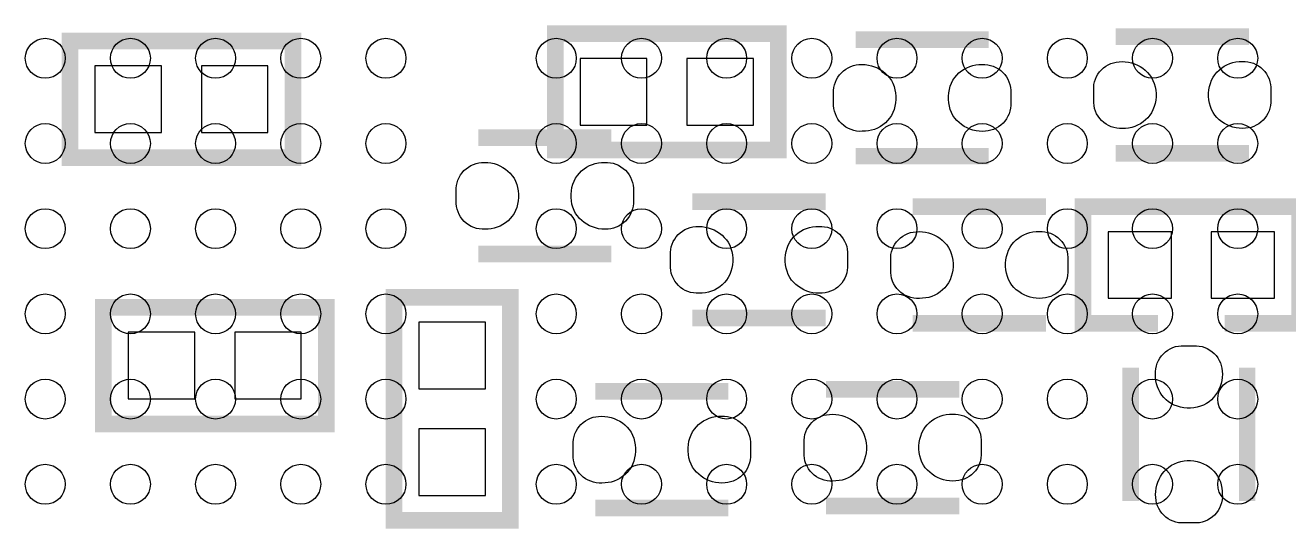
# Model space of a CAD drawing. Extents: x -0.1 to 50, y -4 to 55.
# Drawn here: x 12.08 to 21.72, y 26.03 to 29.87 of the extents above; entities that cross this region are included whole.
import ezdxf

# ---------------------------------------------------------------- set-up
doc = ezdxf.new("R2010")
doc.units = 0
for name, color, linetype in [('PG_ASSEMBLY_BOTTOM', 40, 'CONTINUOUS'), ('PIN_BOTTOM', 242, 'CONTINUOUS'), ('PIN_TOP', 84, 'CONTINUOUS')]:
    doc.layers.add(name, color=color, linetype=linetype)

msp = doc.modelspace()

# ---------------------------------------------------------------- linework, layer by layer
at = {"layer": 'PG_ASSEMBLY_BOTTOM', "const_width": 0.127}
for points in [[(12.417044, 29.753052), (12.417044, 28.864052), (14.118844, 28.864052), (14.118844, 29.753052), (12.417044, 29.753052)], [(17.822926, 28.920694), (17.822926, 29.809694), (16.121126, 29.809694), (16.121126, 28.920694), (17.822926, 28.920694)], [(19.428714, 29.763466), (18.412714, 29.763466)], [(21.41347, 29.785564), (20.39747, 29.785564)], [(16.548862, 29.016452), (15.532862, 29.016452)], [(18.412714, 28.874466), (19.428714, 28.874466)], [(20.39747, 28.896564), (21.41347, 28.896564)], [(18.183352, 28.527756), (17.167352, 28.527756)], [(19.864578, 28.488894), (18.848578, 28.488894)], [(21.228558, 27.599894), (21.800058, 27.599894), (21.800058, 28.488894), (20.149058, 28.488894), (20.149058, 27.599894), (20.720558, 27.599894)], [(15.532862, 28.127452), (16.548862, 28.127452)], [(12.671044, 27.721052), (12.671044, 26.832052), (14.372844, 26.832052), (14.372844, 27.721052), (12.671044, 27.721052)], [(14.889734, 26.095452), (15.778734, 26.095452), (15.778734, 27.797252), (14.889734, 27.797252), (14.889734, 26.095452)], [(17.167352, 27.638756), (18.183352, 27.638756)], [(18.848578, 27.599894), (19.864578, 27.599894)], [(20.51177, 27.259788), (20.51177, 26.243788)], [(21.40077, 26.243788), (21.40077, 27.259788)], [(17.441672, 27.079956), (16.425672, 27.079956)], [(19.20367, 27.095196), (18.18767, 27.095196)], [(16.425672, 26.190956), (17.441672, 26.190956)], [(18.18767, 26.206196), (19.20367, 26.206196)]]:
    msp.add_lwpolyline(points, dxfattribs=at)
at = {"layer": 'PIN_BOTTOM'}
for points in [[(16.311626, 29.619194), (16.311626, 29.111194), (16.819626, 29.111194), (16.819626, 29.619194)], [(17.124426, 29.619194), (17.124426, 29.111194), (17.632426, 29.111194), (17.632426, 29.619194)], [(13.115544, 29.054552), (13.115544, 29.562552), (12.607544, 29.562552), (12.607544, 29.054552)], [(13.928344, 29.054552), (13.928344, 29.562552), (13.420344, 29.562552), (13.420344, 29.054552)], [(18.438114, 29.572712), (18.462244, 29.573982), (18.48612, 29.572712), (18.509996, 29.569664), (18.533618, 29.56433), (18.556478, 29.55671), (18.578576, 29.547312), (18.599658, 29.535882), (18.619724, 29.522674), (18.63852, 29.507434), (18.656046, 29.490924), (18.671794, 29.472636), (18.685764, 29.453078), (18.697194, 29.430218), (18.706338, 29.406342), (18.713196, 29.381704), (18.718022, 29.356558), (18.720308, 29.331158), (18.720308, 29.305758), (18.718022, 29.280358), (18.713196, 29.255212), (18.706338, 29.230574), (18.697194, 29.206698), (18.685764, 29.183838), (18.672302, 29.164026), (18.657062, 29.145484), (18.640044, 29.128466), (18.621248, 29.113226), (18.601436, 29.099764), (18.5801, 29.088334), (18.558002, 29.078936), (18.535142, 29.071824), (18.51152, 29.066998), (18.487644, 29.064458), (18.463514, 29.064204), (18.44167, 29.06395), (18.42008, 29.066236), (18.398744, 29.070554), (18.37817, 29.077158), (18.358104, 29.086048), (18.339308, 29.096716), (18.321782, 29.109416), (18.305526, 29.123894), (18.290794, 29.14015), (18.278094, 29.157676), (18.267172, 29.176472), (18.258282, 29.196284), (18.251424, 29.217112), (18.247106, 29.238448), (18.24482, 29.260038), (18.24482, 29.376624), (18.246852, 29.39796), (18.251424, 29.419042), (18.258028, 29.439616), (18.266664, 29.459174), (18.277332, 29.47797), (18.289778, 29.495496), (18.304002, 29.511498), (18.320004, 29.525976), (18.337276, 29.538676), (18.355818, 29.549598), (18.375376, 29.558742), (18.395696, 29.5656), (18.416778, 29.570172)], [(19.403314, 29.06522), (19.379184, 29.06395), (19.355308, 29.06522), (19.331432, 29.068268), (19.30781, 29.073602), (19.28495, 29.081222), (19.262852, 29.09062), (19.24177, 29.10205), (19.221704, 29.115258), (19.202908, 29.130498), (19.185382, 29.147008), (19.169634, 29.165296), (19.155664, 29.184854), (19.144234, 29.207714), (19.13509, 29.23159), (19.128232, 29.256228), (19.123406, 29.281374), (19.12112, 29.306774), (19.12112, 29.332174), (19.123406, 29.357574), (19.128232, 29.38272), (19.13509, 29.407358), (19.144234, 29.431234), (19.155664, 29.454094), (19.169126, 29.473906), (19.184366, 29.492448), (19.201384, 29.509466), (19.22018, 29.524706), (19.239992, 29.538168), (19.261328, 29.549598), (19.283426, 29.558996), (19.306286, 29.566108), (19.329908, 29.570934), (19.353784, 29.573474), (19.377914, 29.573728), (19.399758, 29.573982), (19.421348, 29.571696), (19.442684, 29.567378), (19.463258, 29.560774), (19.483324, 29.551884), (19.50212, 29.541216), (19.519646, 29.528516), (19.535902, 29.514038), (19.550634, 29.497782), (19.563334, 29.480256), (19.574256, 29.46146), (19.583146, 29.441648), (19.590004, 29.42082), (19.594322, 29.399484), (19.596608, 29.377894), (19.596608, 29.261308), (19.594576, 29.239972), (19.590004, 29.21889), (19.5834, 29.198316), (19.574764, 29.178758), (19.564096, 29.159962), (19.55165, 29.142436), (19.537426, 29.126434), (19.521424, 29.111956), (19.504152, 29.099256), (19.48561, 29.088334), (19.466052, 29.07919), (19.445732, 29.072332), (19.42465, 29.06776)], [(20.42287, 29.59481), (20.447, 29.59608), (20.470876, 29.59481), (20.494752, 29.591762), (20.518374, 29.586428), (20.541234, 29.578808), (20.563332, 29.56941), (20.584414, 29.55798), (20.60448, 29.544772), (20.623276, 29.529532), (20.640802, 29.513022), (20.65655, 29.494734), (20.67052, 29.475176), (20.68195, 29.452316), (20.691094, 29.42844), (20.697952, 29.403802), (20.702778, 29.378656), (20.705064, 29.353256), (20.705064, 29.327856), (20.702778, 29.302456), (20.697952, 29.27731), (20.691094, 29.252672), (20.68195, 29.228796), (20.67052, 29.205936), (20.657058, 29.186124), (20.641818, 29.167582), (20.6248, 29.150564), (20.606004, 29.135324), (20.586192, 29.121862), (20.564856, 29.110432), (20.542758, 29.101034), (20.519898, 29.093922), (20.496276, 29.089096), (20.4724, 29.086556), (20.44827, 29.086302), (20.426426, 29.086048), (20.404836, 29.088334), (20.3835, 29.092652), (20.362926, 29.099256), (20.34286, 29.108146), (20.324064, 29.118814), (20.306538, 29.131514), (20.290282, 29.145992), (20.27555, 29.162248), (20.26285, 29.179774), (20.251928, 29.19857), (20.243038, 29.218382), (20.23618, 29.23921), (20.231862, 29.260546), (20.229576, 29.282136), (20.229576, 29.398722), (20.231608, 29.420058), (20.23618, 29.44114), (20.242784, 29.461714), (20.25142, 29.481272), (20.262088, 29.500068), (20.274534, 29.517594), (20.288758, 29.533596), (20.30476, 29.548074), (20.322032, 29.560774), (20.340574, 29.571696), (20.360132, 29.58084), (20.380452, 29.587698), (20.401534, 29.59227)], [(21.38807, 29.087318), (21.36394, 29.086048), (21.340064, 29.087318), (21.316188, 29.090366), (21.292566, 29.0957), (21.269706, 29.10332), (21.247608, 29.112718), (21.226526, 29.124148), (21.20646, 29.137356), (21.187664, 29.152596), (21.170138, 29.169106), (21.15439, 29.187394), (21.14042, 29.206952), (21.12899, 29.229812), (21.119846, 29.253688), (21.112988, 29.278326), (21.108162, 29.303472), (21.105876, 29.328872), (21.105876, 29.354272), (21.108162, 29.379672), (21.112988, 29.404818), (21.119846, 29.429456), (21.12899, 29.453332), (21.14042, 29.476192), (21.153882, 29.496004), (21.169122, 29.514546), (21.18614, 29.531564), (21.204936, 29.546804), (21.224748, 29.560266), (21.246084, 29.571696), (21.268182, 29.581094), (21.291042, 29.588206), (21.314664, 29.593032), (21.33854, 29.595572), (21.36267, 29.595826), (21.384514, 29.59608), (21.406104, 29.593794), (21.42744, 29.589476), (21.448014, 29.582872), (21.46808, 29.573982), (21.486876, 29.563314), (21.504402, 29.550614), (21.520658, 29.536136), (21.53539, 29.51988), (21.54809, 29.502354), (21.559012, 29.483558), (21.567902, 29.463746), (21.57476, 29.442918), (21.579078, 29.421582), (21.581364, 29.399992), (21.581364, 29.283406), (21.579332, 29.26207), (21.57476, 29.240988), (21.568156, 29.220414), (21.55952, 29.200856), (21.548852, 29.18206), (21.536406, 29.164534), (21.522182, 29.148532), (21.50618, 29.134054), (21.488908, 29.121354), (21.470366, 29.110432), (21.450808, 29.101288), (21.430488, 29.09443), (21.409406, 29.089858)], [(15.558262, 28.825698), (15.582392, 28.826968), (15.606268, 28.825698), (15.630144, 28.82265), (15.653766, 28.817316), (15.676626, 28.809696), (15.698724, 28.800298), (15.719806, 28.788868), (15.739872, 28.77566), (15.758668, 28.76042), (15.776194, 28.74391), (15.791942, 28.725622), (15.805912, 28.706064), (15.817342, 28.683204), (15.826486, 28.659328), (15.833344, 28.63469), (15.83817, 28.609544), (15.840456, 28.584144), (15.840456, 28.558744), (15.83817, 28.533344), (15.833344, 28.508198), (15.826486, 28.48356), (15.817342, 28.459684), (15.805912, 28.436824), (15.79245, 28.417012), (15.77721, 28.39847), (15.760192, 28.381452), (15.741396, 28.366212), (15.721584, 28.35275), (15.700248, 28.34132), (15.67815, 28.331922), (15.65529, 28.32481), (15.631668, 28.319984), (15.607792, 28.317444), (15.583662, 28.31719), (15.561818, 28.316936), (15.540228, 28.319222), (15.518892, 28.32354), (15.498318, 28.330144), (15.478252, 28.339034), (15.459456, 28.349702), (15.44193, 28.362402), (15.425674, 28.37688), (15.410942, 28.393136), (15.398242, 28.410662), (15.38732, 28.429458), (15.37843, 28.44927), (15.371572, 28.470098), (15.367254, 28.491434), (15.364968, 28.513024), (15.364968, 28.62961), (15.367, 28.650946), (15.371572, 28.672028), (15.378176, 28.692602), (15.386812, 28.71216), (15.39748, 28.730956), (15.409926, 28.748482), (15.42415, 28.764484), (15.440152, 28.778962), (15.457424, 28.791662), (15.475966, 28.802584), (15.495524, 28.811728), (15.515844, 28.818586), (15.536926, 28.823158)], [(16.523462, 28.318206), (16.499332, 28.316936), (16.475456, 28.318206), (16.45158, 28.321254), (16.427958, 28.326588), (16.405098, 28.334208), (16.383, 28.343606), (16.361918, 28.355036), (16.341852, 28.368244), (16.323056, 28.383484), (16.30553, 28.399994), (16.289782, 28.418282), (16.275812, 28.43784), (16.264382, 28.4607), (16.255238, 28.484576), (16.24838, 28.509214), (16.243554, 28.53436), (16.241268, 28.55976), (16.241268, 28.58516), (16.243554, 28.61056), (16.24838, 28.635706), (16.255238, 28.660344), (16.264382, 28.68422), (16.275812, 28.70708), (16.289274, 28.726892), (16.304514, 28.745434), (16.321532, 28.762452), (16.340328, 28.777692), (16.36014, 28.791154), (16.381476, 28.802584), (16.403574, 28.811982), (16.426434, 28.819094), (16.450056, 28.82392), (16.473932, 28.82646), (16.498062, 28.826714), (16.519906, 28.826968), (16.541496, 28.824682), (16.562832, 28.820364), (16.583406, 28.81376), (16.603472, 28.80487), (16.622268, 28.794202), (16.639794, 28.781502), (16.65605, 28.767024), (16.670782, 28.750768), (16.683482, 28.733242), (16.694404, 28.714446), (16.703294, 28.694634), (16.710152, 28.673806), (16.71447, 28.65247), (16.716756, 28.63088), (16.716756, 28.514294), (16.714724, 28.492958), (16.710152, 28.471876), (16.703548, 28.451302), (16.694912, 28.431744), (16.684244, 28.412948), (16.671798, 28.395422), (16.657574, 28.37942), (16.641572, 28.364942), (16.6243, 28.352242), (16.605758, 28.34132), (16.5862, 28.332176), (16.56588, 28.325318), (16.544798, 28.320746)], [(17.192752, 28.337002), (17.216882, 28.338272), (17.240758, 28.337002), (17.264634, 28.333954), (17.288256, 28.32862), (17.311116, 28.321), (17.333214, 28.311602), (17.354296, 28.300172), (17.374362, 28.286964), (17.393158, 28.271724), (17.410684, 28.255214), (17.426432, 28.236926), (17.440402, 28.217368), (17.451832, 28.194508), (17.460976, 28.170632), (17.467834, 28.145994), (17.47266, 28.120848), (17.474946, 28.095448), (17.474946, 28.070048), (17.47266, 28.044648), (17.467834, 28.019502), (17.460976, 27.994864), (17.451832, 27.970988), (17.440402, 27.948128), (17.42694, 27.928316), (17.4117, 27.909774), (17.394682, 27.892756), (17.375886, 27.877516), (17.356074, 27.864054), (17.334738, 27.852624), (17.31264, 27.843226), (17.28978, 27.836114), (17.266158, 27.831288), (17.242282, 27.828748), (17.218152, 27.828494), (17.196308, 27.82824), (17.174718, 27.830526), (17.153382, 27.834844), (17.132808, 27.841448), (17.112742, 27.850338), (17.093946, 27.861006), (17.07642, 27.873706), (17.060164, 27.888184), (17.045432, 27.90444), (17.032732, 27.921966), (17.02181, 27.940762), (17.01292, 27.960574), (17.006062, 27.981402), (17.001744, 28.002738), (16.999458, 28.024328), (16.999458, 28.140914), (17.00149, 28.16225), (17.006062, 28.183332), (17.012666, 28.203906), (17.021302, 28.223464), (17.03197, 28.24226), (17.044416, 28.259786), (17.05864, 28.275788), (17.074642, 28.290266), (17.091914, 28.302966), (17.110456, 28.313888), (17.130014, 28.323032), (17.150334, 28.32989), (17.171416, 28.334462)], [(18.157952, 27.82951), (18.133822, 27.82824), (18.109946, 27.82951), (18.08607, 27.832558), (18.062448, 27.837892), (18.039588, 27.845512), (18.01749, 27.85491), (17.996408, 27.86634), (17.976342, 27.879548), (17.957546, 27.894788), (17.94002, 27.911298), (17.924272, 27.929586), (17.910302, 27.949144), (17.898872, 27.972004), (17.889728, 27.99588), (17.88287, 28.020518), (17.878044, 28.045664), (17.875758, 28.071064), (17.875758, 28.096464), (17.878044, 28.121864), (17.88287, 28.14701), (17.889728, 28.171648), (17.898872, 28.195524), (17.910302, 28.218384), (17.923764, 28.238196), (17.939004, 28.256738), (17.956022, 28.273756), (17.974818, 28.288996), (17.99463, 28.302458), (18.015966, 28.313888), (18.038064, 28.323286), (18.060924, 28.330398), (18.084546, 28.335224), (18.108422, 28.337764), (18.132552, 28.338018), (18.154396, 28.338272), (18.175986, 28.335986), (18.197322, 28.331668), (18.217896, 28.325064), (18.237962, 28.316174), (18.256758, 28.305506), (18.274284, 28.292806), (18.29054, 28.278328), (18.305272, 28.262072), (18.317972, 28.244546), (18.328894, 28.22575), (18.337784, 28.205938), (18.344642, 28.18511), (18.34896, 28.163774), (18.351246, 28.142184), (18.351246, 28.025598), (18.349214, 28.004262), (18.344642, 27.98318), (18.338038, 27.962606), (18.329402, 27.943048), (18.318734, 27.924252), (18.306288, 27.906726), (18.292064, 27.890724), (18.276062, 27.876246), (18.25879, 27.863546), (18.240248, 27.852624), (18.22069, 27.84348), (18.20037, 27.836622), (18.179288, 27.83205)], [(18.873978, 28.29814), (18.898108, 28.29941), (18.921984, 28.29814), (18.94586, 28.295092), (18.969482, 28.289758), (18.992342, 28.282138), (19.01444, 28.27274), (19.035522, 28.26131), (19.055588, 28.248102), (19.074384, 28.232862), (19.09191, 28.216352), (19.107658, 28.198064), (19.121628, 28.178506), (19.133058, 28.155646), (19.142202, 28.13177), (19.14906, 28.107132), (19.153886, 28.081986), (19.156172, 28.056586), (19.156172, 28.031186), (19.153886, 28.005786), (19.14906, 27.98064), (19.142202, 27.956002), (19.133058, 27.932126), (19.121628, 27.909266), (19.108166, 27.889454), (19.092926, 27.870912), (19.075908, 27.853894), (19.057112, 27.838654), (19.0373, 27.825192), (19.015964, 27.813762), (18.993866, 27.804364), (18.971006, 27.797252), (18.947384, 27.792426), (18.923508, 27.789886), (18.899378, 27.789632), (18.877534, 27.789378), (18.855944, 27.791664), (18.834608, 27.795982), (18.814034, 27.802586), (18.793968, 27.811476), (18.775172, 27.822144), (18.757646, 27.834844), (18.74139, 27.849322), (18.726658, 27.865578), (18.713958, 27.883104), (18.703036, 27.9019), (18.694146, 27.921712), (18.687288, 27.94254), (18.68297, 27.963876), (18.680684, 27.985466), (18.680684, 28.102052), (18.682716, 28.123388), (18.687288, 28.14447), (18.693892, 28.165044), (18.702528, 28.184602), (18.713196, 28.203398), (18.725642, 28.220924), (18.739866, 28.236926), (18.755868, 28.251404), (18.77314, 28.264104), (18.791682, 28.275026), (18.81124, 28.28417), (18.83156, 28.291028), (18.852642, 28.2956)], [(19.839178, 27.790648), (19.815048, 27.789378), (19.791172, 27.790648), (19.767296, 27.793696), (19.743674, 27.79903), (19.720814, 27.80665), (19.698716, 27.816048), (19.677634, 27.827478), (19.657568, 27.840686), (19.638772, 27.855926), (19.621246, 27.872436), (19.605498, 27.890724), (19.591528, 27.910282), (19.580098, 27.933142), (19.570954, 27.957018), (19.564096, 27.981656), (19.55927, 28.006802), (19.556984, 28.032202), (19.556984, 28.057602), (19.55927, 28.083002), (19.564096, 28.108148), (19.570954, 28.132786), (19.580098, 28.156662), (19.591528, 28.179522), (19.60499, 28.199334), (19.62023, 28.217876), (19.637248, 28.234894), (19.656044, 28.250134), (19.675856, 28.263596), (19.697192, 28.275026), (19.71929, 28.284424), (19.74215, 28.291536), (19.765772, 28.296362), (19.789648, 28.298902), (19.813778, 28.299156), (19.835622, 28.29941), (19.857212, 28.297124), (19.878548, 28.292806), (19.899122, 28.286202), (19.919188, 28.277312), (19.937984, 28.266644), (19.95551, 28.253944), (19.971766, 28.239466), (19.986498, 28.22321), (19.999198, 28.205684), (20.01012, 28.186888), (20.01901, 28.167076), (20.025868, 28.146248), (20.030186, 28.124912), (20.032472, 28.103322), (20.032472, 27.986736), (20.03044, 27.9654), (20.025868, 27.944318), (20.019264, 27.923744), (20.010628, 27.904186), (19.99996, 27.88539), (19.987514, 27.867864), (19.97329, 27.851862), (19.957288, 27.837384), (19.940016, 27.824684), (19.921474, 27.813762), (19.901916, 27.804618), (19.881596, 27.79776), (19.860514, 27.793188)], [(20.339558, 28.298394), (20.339558, 27.790394), (20.822158, 27.790394), (20.822158, 28.298394)], [(21.126958, 28.298394), (21.126958, 27.790394), (21.609558, 27.790394), (21.609558, 28.298394)], [(15.588234, 27.606752), (15.080234, 27.606752), (15.080234, 27.098752), (15.588234, 27.098752)], [(13.369544, 27.022552), (13.369544, 27.530552), (12.861544, 27.530552), (12.861544, 27.022552)], [(14.182344, 27.022552), (14.182344, 27.530552), (13.674344, 27.530552), (13.674344, 27.022552)], [(21.210016, 27.234388), (21.211286, 27.210258), (21.210016, 27.186382), (21.206968, 27.162506), (21.201634, 27.138884), (21.194014, 27.116024), (21.184616, 27.093926), (21.173186, 27.072844), (21.159978, 27.052778), (21.144738, 27.033982), (21.128228, 27.016456), (21.10994, 27.000708), (21.090382, 26.986738), (21.067522, 26.975308), (21.043646, 26.966164), (21.019008, 26.959306), (20.993862, 26.95448), (20.968462, 26.952194), (20.943062, 26.952194), (20.917662, 26.95448), (20.892516, 26.959306), (20.867878, 26.966164), (20.844002, 26.975308), (20.821142, 26.986738), (20.80133, 27.0002), (20.782788, 27.01544), (20.76577, 27.032458), (20.75053, 27.051254), (20.737068, 27.071066), (20.725638, 27.092402), (20.71624, 27.1145), (20.709128, 27.13736), (20.704302, 27.160982), (20.701762, 27.184858), (20.701508, 27.208988), (20.701254, 27.230832), (20.70354, 27.252422), (20.707858, 27.273758), (20.714462, 27.294332), (20.723352, 27.314398), (20.73402, 27.333194), (20.74672, 27.35072), (20.761198, 27.366976), (20.777454, 27.381708), (20.79498, 27.394408), (20.813776, 27.40533), (20.833588, 27.41422), (20.854416, 27.421078), (20.875752, 27.425396), (20.897342, 27.427682), (21.013928, 27.427682), (21.035264, 27.42565), (21.056346, 27.421078), (21.07692, 27.414474), (21.096478, 27.405838), (21.115274, 27.39517), (21.1328, 27.382724), (21.148802, 27.3685), (21.16328, 27.352498), (21.17598, 27.335226), (21.186902, 27.316684), (21.196046, 27.297126), (21.202904, 27.276806), (21.207476, 27.255724)], [(18.21307, 26.904442), (18.2372, 26.905712), (18.261076, 26.904442), (18.284952, 26.901394), (18.308574, 26.89606), (18.331434, 26.88844), (18.353532, 26.879042), (18.374614, 26.867612), (18.39468, 26.854404), (18.413476, 26.839164), (18.431002, 26.822654), (18.44675, 26.804366), (18.46072, 26.784808), (18.47215, 26.761948), (18.481294, 26.738072), (18.488152, 26.713434), (18.492978, 26.688288), (18.495264, 26.662888), (18.495264, 26.637488), (18.492978, 26.612088), (18.488152, 26.586942), (18.481294, 26.562304), (18.47215, 26.538428), (18.46072, 26.515568), (18.447258, 26.495756), (18.432018, 26.477214), (18.415, 26.460196), (18.396204, 26.444956), (18.376392, 26.431494), (18.355056, 26.420064), (18.332958, 26.410666), (18.310098, 26.403554), (18.286476, 26.398728), (18.2626, 26.396188), (18.23847, 26.395934), (18.216626, 26.39568), (18.195036, 26.397966), (18.1737, 26.402284), (18.153126, 26.408888), (18.13306, 26.417778), (18.114264, 26.428446), (18.096738, 26.441146), (18.080482, 26.455624), (18.06575, 26.47188), (18.05305, 26.489406), (18.042128, 26.508202), (18.033238, 26.528014), (18.02638, 26.548842), (18.022062, 26.570178), (18.019776, 26.591768), (18.019776, 26.708354), (18.021808, 26.72969), (18.02638, 26.750772), (18.032984, 26.771346), (18.04162, 26.790904), (18.052288, 26.8097), (18.064734, 26.827226), (18.078958, 26.843228), (18.09496, 26.857706), (18.112232, 26.870406), (18.130774, 26.881328), (18.150332, 26.890472), (18.170652, 26.89733), (18.191734, 26.901902)], [(19.17827, 26.39695), (19.15414, 26.39568), (19.130264, 26.39695), (19.106388, 26.399998), (19.082766, 26.405332), (19.059906, 26.412952), (19.037808, 26.42235), (19.016726, 26.43378), (18.99666, 26.446988), (18.977864, 26.462228), (18.960338, 26.478738), (18.94459, 26.497026), (18.93062, 26.516584), (18.91919, 26.539444), (18.910046, 26.56332), (18.903188, 26.587958), (18.898362, 26.613104), (18.896076, 26.638504), (18.896076, 26.663904), (18.898362, 26.689304), (18.903188, 26.71445), (18.910046, 26.739088), (18.91919, 26.762964), (18.93062, 26.785824), (18.944082, 26.805636), (18.959322, 26.824178), (18.97634, 26.841196), (18.995136, 26.856436), (19.014948, 26.869898), (19.036284, 26.881328), (19.058382, 26.890726), (19.081242, 26.897838), (19.104864, 26.902664), (19.12874, 26.905204), (19.15287, 26.905458), (19.174714, 26.905712), (19.196304, 26.903426), (19.21764, 26.899108), (19.238214, 26.892504), (19.25828, 26.883614), (19.277076, 26.872946), (19.294602, 26.860246), (19.310858, 26.845768), (19.32559, 26.829512), (19.33829, 26.811986), (19.349212, 26.79319), (19.358102, 26.773378), (19.36496, 26.75255), (19.369278, 26.731214), (19.371564, 26.709624), (19.371564, 26.593038), (19.369532, 26.571702), (19.36496, 26.55062), (19.358356, 26.530046), (19.34972, 26.510488), (19.339052, 26.491692), (19.326606, 26.474166), (19.312382, 26.458164), (19.29638, 26.443686), (19.279108, 26.430986), (19.260566, 26.420064), (19.241008, 26.41092), (19.220688, 26.404062), (19.199606, 26.39949)], [(16.451072, 26.889202), (16.475202, 26.890472), (16.499078, 26.889202), (16.522954, 26.886154), (16.546576, 26.88082), (16.569436, 26.8732), (16.591534, 26.863802), (16.612616, 26.852372), (16.632682, 26.839164), (16.651478, 26.823924), (16.669004, 26.807414), (16.684752, 26.789126), (16.698722, 26.769568), (16.710152, 26.746708), (16.719296, 26.722832), (16.726154, 26.698194), (16.73098, 26.673048), (16.733266, 26.647648), (16.733266, 26.622248), (16.73098, 26.596848), (16.726154, 26.571702), (16.719296, 26.547064), (16.710152, 26.523188), (16.698722, 26.500328), (16.68526, 26.480516), (16.67002, 26.461974), (16.653002, 26.444956), (16.634206, 26.429716), (16.614394, 26.416254), (16.593058, 26.404824), (16.57096, 26.395426), (16.5481, 26.388314), (16.524478, 26.383488), (16.500602, 26.380948), (16.476472, 26.380694), (16.454628, 26.38044), (16.433038, 26.382726), (16.411702, 26.387044), (16.391128, 26.393648), (16.371062, 26.402538), (16.352266, 26.413206), (16.33474, 26.425906), (16.318484, 26.440384), (16.303752, 26.45664), (16.291052, 26.474166), (16.28013, 26.492962), (16.27124, 26.512774), (16.264382, 26.533602), (16.260064, 26.554938), (16.257778, 26.576528), (16.257778, 26.693114), (16.25981, 26.71445), (16.264382, 26.735532), (16.270986, 26.756106), (16.279622, 26.775664), (16.29029, 26.79446), (16.302736, 26.811986), (16.31696, 26.827988), (16.332962, 26.842466), (16.350234, 26.855166), (16.368776, 26.866088), (16.388334, 26.875232), (16.408654, 26.88209), (16.429736, 26.886662)], [(17.416272, 26.38171), (17.392142, 26.38044), (17.368266, 26.38171), (17.34439, 26.384758), (17.320768, 26.390092), (17.297908, 26.397712), (17.27581, 26.40711), (17.254728, 26.41854), (17.234662, 26.431748), (17.215866, 26.446988), (17.19834, 26.463498), (17.182592, 26.481786), (17.168622, 26.501344), (17.157192, 26.524204), (17.148048, 26.54808), (17.14119, 26.572718), (17.136364, 26.597864), (17.134078, 26.623264), (17.134078, 26.648664), (17.136364, 26.674064), (17.14119, 26.69921), (17.148048, 26.723848), (17.157192, 26.747724), (17.168622, 26.770584), (17.182084, 26.790396), (17.197324, 26.808938), (17.214342, 26.825956), (17.233138, 26.841196), (17.25295, 26.854658), (17.274286, 26.866088), (17.296384, 26.875486), (17.319244, 26.882598), (17.342866, 26.887424), (17.366742, 26.889964), (17.390872, 26.890218), (17.412716, 26.890472), (17.434306, 26.888186), (17.455642, 26.883868), (17.476216, 26.877264), (17.496282, 26.868374), (17.515078, 26.857706), (17.532604, 26.845006), (17.54886, 26.830528), (17.563592, 26.814272), (17.576292, 26.796746), (17.587214, 26.77795), (17.596104, 26.758138), (17.602962, 26.73731), (17.60728, 26.715974), (17.609566, 26.694384), (17.609566, 26.577798), (17.607534, 26.556462), (17.602962, 26.53538), (17.596358, 26.514806), (17.587722, 26.495248), (17.577054, 26.476452), (17.564608, 26.458926), (17.550384, 26.442924), (17.534382, 26.428446), (17.51711, 26.415746), (17.498568, 26.404824), (17.47901, 26.39568), (17.45869, 26.388822), (17.437608, 26.38425)], [(15.588234, 26.793952), (15.080234, 26.793952), (15.080234, 26.285952), (15.588234, 26.285952)], [(20.702524, 26.269188), (20.701254, 26.293318), (20.702524, 26.317194), (20.705572, 26.34107), (20.710906, 26.364692), (20.718526, 26.387552), (20.727924, 26.40965), (20.739354, 26.430732), (20.752562, 26.450798), (20.767802, 26.469594), (20.784312, 26.48712), (20.8026, 26.502868), (20.822158, 26.516838), (20.845018, 26.528268), (20.868894, 26.537412), (20.893532, 26.54427), (20.918678, 26.549096), (20.944078, 26.551382), (20.969478, 26.551382), (20.994878, 26.549096), (21.020024, 26.54427), (21.044662, 26.537412), (21.068538, 26.528268), (21.091398, 26.516838), (21.11121, 26.503376), (21.129752, 26.488136), (21.14677, 26.471118), (21.16201, 26.452322), (21.175472, 26.43251), (21.186902, 26.411174), (21.1963, 26.389076), (21.203412, 26.366216), (21.208238, 26.342594), (21.210778, 26.318718), (21.211032, 26.294588), (21.211286, 26.272744), (21.209, 26.251154), (21.204682, 26.229818), (21.198078, 26.209244), (21.189188, 26.189178), (21.17852, 26.170382), (21.16582, 26.152856), (21.151342, 26.1366), (21.135086, 26.121868), (21.11756, 26.109168), (21.098764, 26.098246), (21.078952, 26.089356), (21.058124, 26.082498), (21.036788, 26.07818), (21.015198, 26.075894), (20.898612, 26.075894), (20.877276, 26.077926), (20.856194, 26.082498), (20.83562, 26.089102), (20.816062, 26.097738), (20.797266, 26.108406), (20.77974, 26.120852), (20.763738, 26.135076), (20.74926, 26.151078), (20.73656, 26.16835), (20.725638, 26.186892), (20.716494, 26.20645), (20.709636, 26.22677), (20.705064, 26.247852)]]:
    msp.add_lwpolyline(points, close=True, dxfattribs=at)
at = {"layer": 'PIN_TOP'}
for centre in [(12.228576, 29.621226), (12.878562, 29.621226), (13.528548, 29.621226), (14.178534, 29.621226), (14.82852, 29.621226), (16.128492, 29.621226), (16.778478, 29.621226), (17.428464, 29.621226), (18.07845, 29.621226), (18.728436, 29.621226), (19.378422, 29.621226), (20.028408, 29.621226), (20.678394, 29.621226), (21.328634, 29.621226), (12.228576, 28.97124), (12.878562, 28.97124), (13.528548, 28.97124), (14.178534, 28.97124), (14.82852, 28.97124), (16.128492, 28.97124), (16.778478, 28.97124), (17.428464, 28.97124), (18.07845, 28.97124), (18.728436, 28.97124), (19.378422, 28.97124), (20.028408, 28.97124), (20.678394, 28.97124), (21.328634, 28.97124), (12.228576, 28.321254), (12.878562, 28.321254), (13.528548, 28.321254), (14.178534, 28.321254), (14.82852, 28.321254), (16.128492, 28.321254), (16.778478, 28.321254), (17.428464, 28.321254), (18.07845, 28.321254), (18.728436, 28.321254), (19.378422, 28.321254), (20.028408, 28.321254), (20.678394, 28.321254), (21.328634, 28.321254), (12.228576, 27.671014), (12.878562, 27.671014), (13.528548, 27.671014), (14.178534, 27.671014), (14.82852, 27.671014), (16.128492, 27.671014), (16.778478, 27.671014), (17.428464, 27.671014), (18.07845, 27.671014), (18.728436, 27.671014), (19.378422, 27.671014), (20.028408, 27.671014), (20.678394, 27.671014), (21.328634, 27.671014), (12.228576, 27.021028), (12.878562, 27.021028), (13.528548, 27.021028), (14.178534, 27.021028), (14.82852, 27.021028), (16.128492, 27.021028), (16.778478, 27.021028), (17.428464, 27.021028), (18.07845, 27.021028), (18.728436, 27.021028), (19.378422, 27.021028), (20.028408, 27.021028), (20.678394, 27.021028), (21.328634, 27.021028), (12.228576, 26.371042), (12.878562, 26.371042), (13.528548, 26.371042), (14.178534, 26.371042), (14.82852, 26.371042), (16.128492, 26.371042), (16.778478, 26.371042), (17.428464, 26.371042), (18.07845, 26.371042), (18.728436, 26.371042), (19.378422, 26.371042), (20.028408, 26.371042), (20.678394, 26.371042), (21.328634, 26.371042)]:
    msp.add_circle(centre, 0.1524, dxfattribs=at)

doc.saveas('drawing.dxf')
